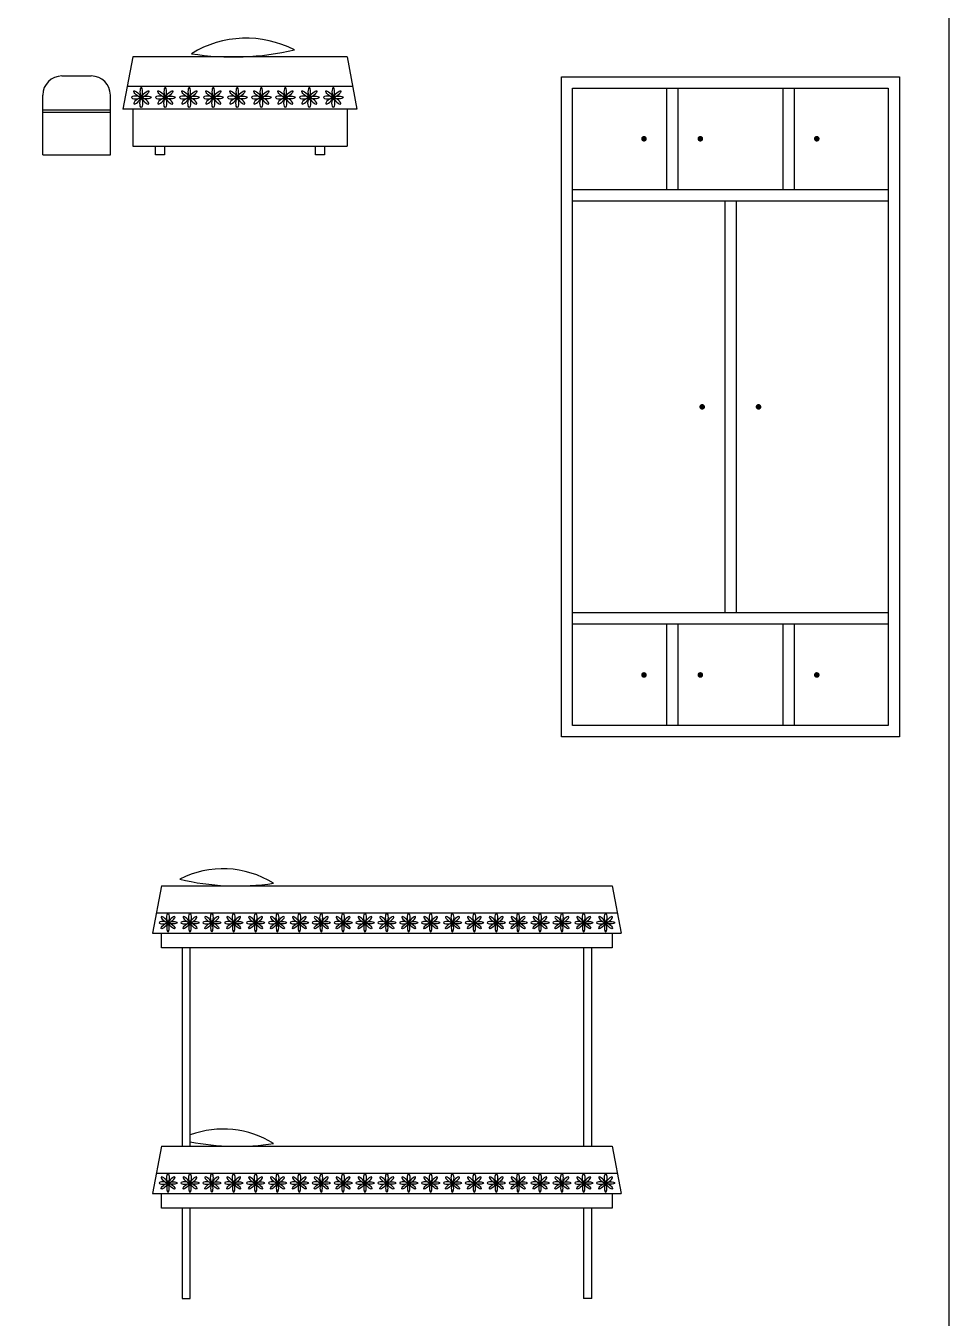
# Model space of a CAD drawing. Header units: millimetres. Extents: x 577 to 2337, y 236 to 943.
# Drawn here: x 788.43 to 792.53, y 692.29 to 698.02 of the extents above; entities that cross this region are included whole.
import ezdxf

# ---------------------------------------------------------------- set-up
doc = ezdxf.new("R2010")
doc.units = ezdxf.units.MM
doc.header["$LTSCALE"] = 0.01
doc.layers.add('06-Furn', color=4, linetype='Continuous')

# ---------------------------------------------------------------- blocks, each defined once
blk = doc.blocks.new('1t')
at = {"layer": '06-Furn'}
for points in [[(848.5562, 710.2977, 1), (848.5691, 710.2977, 1)], [(848.6628, 710.2977, 1), (848.6756, 710.2977, 1)], [(848.7693, 710.2977, 1), (848.7821, 710.2977, 1)], [(848.8758, 710.2977, 1), (848.8886, 710.2977, 1)], [(848.9823, 710.2977, 1), (848.9952, 710.2977, 1)], [(849.0888, 710.2977, 1), (849.1017, 710.2977, 1)], [(849.1953, 710.2977, 1), (849.2082, 710.2977, 1)], [(849.3018, 710.2977, 1), (849.3147, 710.2977, 1)], [(849.4083, 710.2977, 1), (849.4212, 710.2977, 1)]]:
    blk.add_hatch(color=243, dxfattribs=at).paths.add_polyline_path(points)
at = {"layer": '06-Furn', "color": 25}
for p, q in [((848.5257, 710.4779), (848.4816, 710.2461)), ((849.4757, 710.4779), (848.5257, 710.4779)), ((849.4757, 710.4779), (849.5198, 710.2461)), ((848.2106, 710.393), (848.3407, 710.393)), ((848.1256, 710.043), (848.1256, 710.308)), ((848.4257, 710.043), (848.4257, 710.308)), ((849.5008, 710.3461), (848.5006, 710.3461)), ((848.1257, 710.243), (848.4257, 710.243)), ((848.1257, 710.233), (848.4257, 710.233)), ((849.5198, 710.2461), (848.4816, 710.2461)), ((848.5257, 710.2432), (848.5257, 710.0816)), ((849.4757, 710.2461), (849.4757, 710.0816)), ((848.5257, 710.0816), (849.4757, 710.0816)), ((848.6257, 710.0816), (848.6657, 710.0816)), ((848.6257, 710.043), (848.6257, 710.0816)), ((848.6657, 710.0816), (848.6657, 710.043)), ((849.3357, 710.0816), (849.3757, 710.0816)), ((849.3357, 710.043), (849.3357, 710.0816)), ((849.3757, 710.0816), (849.3757, 710.043)), ((848.1256, 710.043), (848.4257, 710.043)), ((848.6657, 710.043), (848.6257, 710.043)), ((849.3757, 710.043), (849.3357, 710.043))]:
    blk.add_line(p, q, dxfattribs=at)
at = {"layer": '06-Furn', "color": 243}
for centre in [(848.5627, 710.2977), (848.5627, 710.2977), (848.6692, 710.2977), (848.6692, 710.2977), (848.7757, 710.2977), (848.7757, 710.2977), (848.8822, 710.2977), (848.8822, 710.2977), (848.9887, 710.2977), (848.9887, 710.2977), (849.0952, 710.2977), (849.0952, 710.2977), (849.2017, 710.2977), (849.2017, 710.2977), (849.3082, 710.2977), (849.3082, 710.2977), (849.4148, 710.2977), (849.4148, 710.2977)]:
    blk.add_circle(centre, 0.00644, dxfattribs=at)
at = {"layer": '06-Furn', "color": 25}
for centre, radius, start, end in [((849.0287, 710.0951), 0.4656, 62.6432, 121.541), ((848.971, 711.6752), 1.1978, 261.07599, 283.10821), ((848.2107, 710.308), 0.085, 90, 180), ((848.3407, 710.308), 0.085, 0, 90)]:
    blk.add_arc(centre, radius, start, end, dxfattribs=at)
at = {"layer": '06-Furn', "color": 243}
for centre, major_axis in [((848.5436, 710.3142), (0.0142, -0.0122)), ((848.5818, 710.3142), (-0.0142, -0.0122)), ((848.6501, 710.3142), (0.0142, -0.0122)), ((848.6883, 710.3142), (-0.0142, -0.0122)), ((848.7566, 710.3142), (0.0142, -0.0122)), ((848.7948, 710.3142), (-0.0142, -0.0122)), ((848.8631, 710.3142), (0.0142, -0.0122)), ((848.9013, 710.3142), (-0.0142, -0.0122)), ((848.9696, 710.3142), (0.0142, -0.0122)), ((849.0078, 710.3142), (-0.0142, -0.0122)), ((849.0761, 710.3142), (0.0142, -0.0122)), ((849.1143, 710.3142), (-0.0142, -0.0122)), ((849.1826, 710.3142), (0.0142, -0.0122)), ((849.2209, 710.3142), (-0.0142, -0.0122)), ((849.2891, 710.3142), (0.0142, -0.0122)), ((849.3274, 710.3142), (-0.0142, -0.0122)), ((849.3956, 710.3142), (0.0142, -0.0122)), ((849.4339, 710.3142), (-0.0142, -0.0122)), ((848.5627, 710.2725), (0, 0.0188)), ((848.5879, 710.2977), (-0.0188, 0)), ((848.6692, 710.2725), (0, 0.0188)), ((848.6944, 710.2977), (-0.0188, 0)), ((848.7757, 710.2725), (0, 0.0188)), ((848.8009, 710.2977), (-0.0188, 0)), ((848.8822, 710.2725), (0, 0.0188)), ((848.9074, 710.2977), (-0.0188, 0)), ((848.9887, 710.2725), (0, 0.0188)), ((849.0139, 710.2977), (-0.0188, 0)), ((849.0952, 710.2725), (0, 0.0188)), ((849.1204, 710.2977), (-0.0188, 0)), ((849.2017, 710.2725), (0, 0.0188)), ((849.227, 710.2977), (-0.0188, 0)), ((849.3082, 710.2725), (0, 0.0188)), ((849.3335, 710.2977), (-0.0188, 0)), ((849.4148, 710.2725), (0, 0.0188)), ((849.44, 710.2977), (-0.0188, 0))]:
    blk.add_ellipse(centre, major_axis=major_axis, ratio=0.314278, dxfattribs=at)
at = {"layer": '06-Furn', "color": 243, "extrusion": (0, 0, -1)}
for centre, major_axis in [((848.5627, 710.323), (0, -0.0188)), ((848.6692, 710.323), (0, -0.0188)), ((848.7757, 710.323), (0, -0.0188)), ((848.8822, 710.323), (0, -0.0188)), ((848.9887, 710.323), (0, -0.0188)), ((849.0952, 710.323), (0, -0.0188)), ((849.2017, 710.323), (0, -0.0188)), ((849.3082, 710.323), (0, -0.0188)), ((849.4148, 710.323), (0, -0.0188)), ((848.5375, 710.2977), (0.0188, 0)), ((848.5436, 710.2813), (0.0142, 0.0122)), ((848.5818, 710.2813), (-0.0142, 0.0122)), ((848.644, 710.2977), (0.0188, 0)), ((848.6501, 710.2813), (0.0142, 0.0122)), ((848.6883, 710.2813), (-0.0142, 0.0122)), ((848.7505, 710.2977), (0.0188, 0)), ((848.7566, 710.2813), (0.0142, 0.0122)), ((848.7948, 710.2813), (-0.0142, 0.0122)), ((848.857, 710.2977), (0.0188, 0)), ((848.8631, 710.2813), (0.0142, 0.0122)), ((848.9013, 710.2813), (-0.0142, 0.0122)), ((848.9635, 710.2977), (0.0188, 0)), ((848.9696, 710.2813), (0.0142, 0.0122)), ((849.0078, 710.2813), (-0.0142, 0.0122)), ((849.07, 710.2977), (0.0188, 0)), ((849.0761, 710.2813), (0.0142, 0.0122)), ((849.1143, 710.2813), (-0.0142, 0.0122)), ((849.1765, 710.2977), (0.0188, 0)), ((849.1826, 710.2813), (0.0142, 0.0122)), ((849.2209, 710.2813), (-0.0142, 0.0122)), ((849.283, 710.2977), (0.0188, 0)), ((849.2891, 710.2813), (0.0142, 0.0122)), ((849.3274, 710.2813), (-0.0142, 0.0122)), ((849.3895, 710.2977), (0.0188, 0)), ((849.3956, 710.2813), (0.0142, 0.0122)), ((849.4339, 710.2813), (-0.0142, 0.0122))]:
    blk.add_ellipse(centre, major_axis=major_axis, ratio=0.314278, dxfattribs=at)
blk = doc.blocks.new('e1')
at = {"layer": '06-Furn'}
h = blk.add_hatch(color=5, dxfattribs=at)
edge = h.paths.add_edge_path()
edge.add_ellipse((850.2457, 712.5987), major_axis=(-0.00415, 0.00415), ratio=1, start_angle=45, end_angle=225, ccw=False)
edge.add_ellipse((850.2457, 712.5987), major_axis=(0.00415, 0.00415), ratio=1, start_angle=-45, end_angle=135, ccw=False)
h = blk.add_hatch(color=5, dxfattribs=at)
edge = h.paths.add_edge_path()
edge.add_ellipse((850.3427, 712.5987), major_axis=(0.00415, 0.00415), ratio=1, start_angle=135, end_angle=315, ccw=False)
edge.add_ellipse((850.3427, 712.5987), major_axis=(-0.00415, 0.00415), ratio=1, start_angle=-135, end_angle=45, ccw=False)
h = blk.add_hatch(color=5, dxfattribs=at)
edge = h.paths.add_edge_path()
edge.add_ellipse((850.4398, 712.5987), major_axis=(-0.00415, 0.00415), ratio=1, start_angle=45, end_angle=225, ccw=False)
edge.add_ellipse((850.4398, 712.5987), major_axis=(0.00415, 0.00415), ratio=1, start_angle=-45, end_angle=135, ccw=False)
h = blk.add_hatch(color=5, dxfattribs=at)
edge = h.paths.add_edge_path()
edge.add_ellipse((850.5369, 712.5987), major_axis=(0.00415, 0.00415), ratio=1, start_angle=135, end_angle=315, ccw=False)
edge.add_ellipse((850.5369, 712.5987), major_axis=(-0.00415, 0.00415), ratio=1, start_angle=-135, end_angle=45, ccw=False)
h = blk.add_hatch(color=5, dxfattribs=at)
edge = h.paths.add_edge_path()
edge.add_ellipse((850.6339, 712.5987), major_axis=(-0.00415, 0.00415), ratio=1, start_angle=45, end_angle=225, ccw=False)
edge.add_ellipse((850.6339, 712.5987), major_axis=(0.00415, 0.00415), ratio=1, start_angle=-45, end_angle=135, ccw=False)
h = blk.add_hatch(color=5, dxfattribs=at)
edge = h.paths.add_edge_path()
edge.add_ellipse((850.731, 712.5987), major_axis=(0.00415, 0.00415), ratio=1, start_angle=135, end_angle=315, ccw=False)
edge.add_ellipse((850.731, 712.5987), major_axis=(-0.00415, 0.00415), ratio=1, start_angle=-135, end_angle=45, ccw=False)
h = blk.add_hatch(color=5, dxfattribs=at)
edge = h.paths.add_edge_path()
edge.add_ellipse((850.8281, 712.5987), major_axis=(-0.00415, 0.00415), ratio=1, start_angle=45, end_angle=225, ccw=False)
edge.add_ellipse((850.8281, 712.5987), major_axis=(0.00415, 0.00415), ratio=1, start_angle=-45, end_angle=135, ccw=False)
h = blk.add_hatch(color=5, dxfattribs=at)
edge = h.paths.add_edge_path()
edge.add_ellipse((850.9251, 712.5987), major_axis=(0.00415, 0.00415), ratio=1, start_angle=135, end_angle=315, ccw=False)
edge.add_ellipse((850.9251, 712.5987), major_axis=(-0.00415, 0.00415), ratio=1, start_angle=-135, end_angle=45, ccw=False)
h = blk.add_hatch(color=5, dxfattribs=at)
edge = h.paths.add_edge_path()
edge.add_ellipse((851.0222, 712.5987), major_axis=(-0.00415, 0.00415), ratio=1, start_angle=45, end_angle=225, ccw=False)
edge.add_ellipse((851.0222, 712.5987), major_axis=(0.00415, 0.00415), ratio=1, start_angle=-45, end_angle=135, ccw=False)
h = blk.add_hatch(color=5, dxfattribs=at)
edge = h.paths.add_edge_path()
edge.add_ellipse((851.1193, 712.5987), major_axis=(0.00415, 0.00415), ratio=1, start_angle=135, end_angle=315, ccw=False)
edge.add_ellipse((851.1193, 712.5987), major_axis=(-0.00415, 0.00415), ratio=1, start_angle=-135, end_angle=45, ccw=False)
h = blk.add_hatch(color=5, dxfattribs=at)
edge = h.paths.add_edge_path()
edge.add_ellipse((851.2163, 712.5987), major_axis=(-0.00415, 0.00415), ratio=1, start_angle=45, end_angle=225, ccw=False)
edge.add_ellipse((851.2163, 712.5987), major_axis=(0.00415, 0.00415), ratio=1, start_angle=-45, end_angle=135, ccw=False)
h = blk.add_hatch(color=5, dxfattribs=at)
edge = h.paths.add_edge_path()
edge.add_ellipse((851.3134, 712.5987), major_axis=(0.00415, 0.00415), ratio=1, start_angle=135, end_angle=315, ccw=False)
edge.add_ellipse((851.3134, 712.5987), major_axis=(-0.00415, 0.00415), ratio=1, start_angle=-135, end_angle=45, ccw=False)
h = blk.add_hatch(color=5, dxfattribs=at)
edge = h.paths.add_edge_path()
edge.add_ellipse((851.4105, 712.5987), major_axis=(-0.00415, 0.00415), ratio=1, start_angle=45, end_angle=225, ccw=False)
edge.add_ellipse((851.4105, 712.5987), major_axis=(0.00415, 0.00415), ratio=1, start_angle=-45, end_angle=135, ccw=False)
h = blk.add_hatch(color=5, dxfattribs=at)
edge = h.paths.add_edge_path()
edge.add_ellipse((851.5075, 712.5987), major_axis=(0.00415, 0.00415), ratio=1, start_angle=135, end_angle=315, ccw=False)
edge.add_ellipse((851.5075, 712.5987), major_axis=(-0.00415, 0.00415), ratio=1, start_angle=-135, end_angle=45, ccw=False)
h = blk.add_hatch(color=5, dxfattribs=at)
edge = h.paths.add_edge_path()
edge.add_ellipse((851.6046, 712.5987), major_axis=(-0.00415, 0.00415), ratio=1, start_angle=45, end_angle=225, ccw=False)
edge.add_ellipse((851.6046, 712.5987), major_axis=(0.00415, 0.00415), ratio=1, start_angle=-45, end_angle=135, ccw=False)
h = blk.add_hatch(color=5, dxfattribs=at)
edge = h.paths.add_edge_path()
edge.add_ellipse((851.7017, 712.5987), major_axis=(0.00415, 0.00415), ratio=1, start_angle=135, end_angle=315, ccw=False)
edge.add_ellipse((851.7017, 712.5987), major_axis=(-0.00415, 0.00415), ratio=1, start_angle=-135, end_angle=45, ccw=False)
h = blk.add_hatch(color=5, dxfattribs=at)
edge = h.paths.add_edge_path()
edge.add_ellipse((851.7988, 712.5987), major_axis=(-0.00415, 0.00415), ratio=1, start_angle=45, end_angle=225, ccw=False)
edge.add_ellipse((851.7988, 712.5987), major_axis=(0.00415, 0.00415), ratio=1, start_angle=-45, end_angle=135, ccw=False)
h = blk.add_hatch(color=5, dxfattribs=at)
edge = h.paths.add_edge_path()
edge.add_ellipse((851.8958, 712.5987), major_axis=(0.00415, 0.00415), ratio=1, start_angle=135, end_angle=315, ccw=False)
edge.add_ellipse((851.8958, 712.5987), major_axis=(-0.00415, 0.00415), ratio=1, start_angle=-135, end_angle=45, ccw=False)
h = blk.add_hatch(color=5, dxfattribs=at)
edge = h.paths.add_edge_path()
edge.add_ellipse((851.9929, 712.5987), major_axis=(-0.00415, 0.00415), ratio=1, start_angle=45, end_angle=225, ccw=False)
edge.add_ellipse((851.9929, 712.5987), major_axis=(0.00415, 0.00415), ratio=1, start_angle=-45, end_angle=135, ccw=False)
h = blk.add_hatch(color=5, dxfattribs=at)
edge = h.paths.add_edge_path()
edge.add_ellipse((852.09, 712.5987), major_axis=(0.00415, 0.00415), ratio=1, start_angle=135, end_angle=315, ccw=False)
edge.add_ellipse((852.09, 712.5987), major_axis=(-0.00415, 0.00415), ratio=1, start_angle=-135, end_angle=45, ccw=False)
h = blk.add_hatch(color=5, dxfattribs=at)
edge = h.paths.add_edge_path()
edge.add_ellipse((852.187, 712.5987), major_axis=(-0.00415, 0.00415), ratio=1, start_angle=45, end_angle=225, ccw=False)
edge.add_ellipse((852.187, 712.5987), major_axis=(0.00415, 0.00415), ratio=1, start_angle=-45, end_angle=135, ccw=False)
h = blk.add_hatch(color=5, dxfattribs=at)
edge = h.paths.add_edge_path()
edge.add_ellipse((850.2457, 711.4432), major_axis=(-0.00415, 0.00415), ratio=1, start_angle=45, end_angle=225, ccw=False)
edge.add_ellipse((850.2457, 711.4432), major_axis=(0.00415, 0.00415), ratio=1, start_angle=-45, end_angle=135, ccw=False)
h = blk.add_hatch(color=5, dxfattribs=at)
edge = h.paths.add_edge_path()
edge.add_ellipse((850.3427, 711.4432), major_axis=(0.00415, 0.00415), ratio=1, start_angle=135, end_angle=315, ccw=False)
edge.add_ellipse((850.3427, 711.4432), major_axis=(-0.00415, 0.00415), ratio=1, start_angle=-135, end_angle=45, ccw=False)
h = blk.add_hatch(color=5, dxfattribs=at)
edge = h.paths.add_edge_path()
edge.add_ellipse((850.4398, 711.4432), major_axis=(-0.00415, 0.00415), ratio=1, start_angle=45, end_angle=225, ccw=False)
edge.add_ellipse((850.4398, 711.4432), major_axis=(0.00415, 0.00415), ratio=1, start_angle=-45, end_angle=135, ccw=False)
h = blk.add_hatch(color=5, dxfattribs=at)
edge = h.paths.add_edge_path()
edge.add_ellipse((850.5369, 711.4432), major_axis=(0.00415, 0.00415), ratio=1, start_angle=135, end_angle=315, ccw=False)
edge.add_ellipse((850.5369, 711.4432), major_axis=(-0.00415, 0.00415), ratio=1, start_angle=-135, end_angle=45, ccw=False)
h = blk.add_hatch(color=5, dxfattribs=at)
edge = h.paths.add_edge_path()
edge.add_ellipse((850.6339, 711.4432), major_axis=(-0.00415, 0.00415), ratio=1, start_angle=45, end_angle=225, ccw=False)
edge.add_ellipse((850.6339, 711.4432), major_axis=(0.00415, 0.00415), ratio=1, start_angle=-45, end_angle=135, ccw=False)
h = blk.add_hatch(color=5, dxfattribs=at)
edge = h.paths.add_edge_path()
edge.add_ellipse((850.731, 711.4432), major_axis=(0.00415, 0.00415), ratio=1, start_angle=135, end_angle=315, ccw=False)
edge.add_ellipse((850.731, 711.4432), major_axis=(-0.00415, 0.00415), ratio=1, start_angle=-135, end_angle=45, ccw=False)
h = blk.add_hatch(color=5, dxfattribs=at)
edge = h.paths.add_edge_path()
edge.add_ellipse((850.8281, 711.4432), major_axis=(-0.00415, 0.00415), ratio=1, start_angle=45, end_angle=225, ccw=False)
edge.add_ellipse((850.8281, 711.4432), major_axis=(0.00415, 0.00415), ratio=1, start_angle=-45, end_angle=135, ccw=False)
h = blk.add_hatch(color=5, dxfattribs=at)
edge = h.paths.add_edge_path()
edge.add_ellipse((850.9251, 711.4432), major_axis=(0.00415, 0.00415), ratio=1, start_angle=135, end_angle=315, ccw=False)
edge.add_ellipse((850.9251, 711.4432), major_axis=(-0.00415, 0.00415), ratio=1, start_angle=-135, end_angle=45, ccw=False)
h = blk.add_hatch(color=5, dxfattribs=at)
edge = h.paths.add_edge_path()
edge.add_ellipse((851.0222, 711.4432), major_axis=(-0.00415, 0.00415), ratio=1, start_angle=45, end_angle=225, ccw=False)
edge.add_ellipse((851.0222, 711.4432), major_axis=(0.00415, 0.00415), ratio=1, start_angle=-45, end_angle=135, ccw=False)
h = blk.add_hatch(color=5, dxfattribs=at)
edge = h.paths.add_edge_path()
edge.add_ellipse((851.1193, 711.4432), major_axis=(0.00415, 0.00415), ratio=1, start_angle=135, end_angle=315, ccw=False)
edge.add_ellipse((851.1193, 711.4432), major_axis=(-0.00415, 0.00415), ratio=1, start_angle=-135, end_angle=45, ccw=False)
h = blk.add_hatch(color=5, dxfattribs=at)
edge = h.paths.add_edge_path()
edge.add_ellipse((851.2163, 711.4432), major_axis=(-0.00415, 0.00415), ratio=1, start_angle=45, end_angle=225, ccw=False)
edge.add_ellipse((851.2163, 711.4432), major_axis=(0.00415, 0.00415), ratio=1, start_angle=-45, end_angle=135, ccw=False)
h = blk.add_hatch(color=5, dxfattribs=at)
edge = h.paths.add_edge_path()
edge.add_ellipse((851.3134, 711.4432), major_axis=(0.00415, 0.00415), ratio=1, start_angle=135, end_angle=315, ccw=False)
edge.add_ellipse((851.3134, 711.4432), major_axis=(-0.00415, 0.00415), ratio=1, start_angle=-135, end_angle=45, ccw=False)
h = blk.add_hatch(color=5, dxfattribs=at)
edge = h.paths.add_edge_path()
edge.add_ellipse((851.4105, 711.4432), major_axis=(-0.00415, 0.00415), ratio=1, start_angle=45, end_angle=225, ccw=False)
edge.add_ellipse((851.4105, 711.4432), major_axis=(0.00415, 0.00415), ratio=1, start_angle=-45, end_angle=135, ccw=False)
h = blk.add_hatch(color=5, dxfattribs=at)
edge = h.paths.add_edge_path()
edge.add_ellipse((851.5075, 711.4432), major_axis=(0.00415, 0.00415), ratio=1, start_angle=135, end_angle=315, ccw=False)
edge.add_ellipse((851.5075, 711.4432), major_axis=(-0.00415, 0.00415), ratio=1, start_angle=-135, end_angle=45, ccw=False)
h = blk.add_hatch(color=5, dxfattribs=at)
edge = h.paths.add_edge_path()
edge.add_ellipse((851.6046, 711.4432), major_axis=(-0.00415, 0.00415), ratio=1, start_angle=45, end_angle=225, ccw=False)
edge.add_ellipse((851.6046, 711.4432), major_axis=(0.00415, 0.00415), ratio=1, start_angle=-45, end_angle=135, ccw=False)
h = blk.add_hatch(color=5, dxfattribs=at)
edge = h.paths.add_edge_path()
edge.add_ellipse((851.7017, 711.4432), major_axis=(0.00415, 0.00415), ratio=1, start_angle=135, end_angle=315, ccw=False)
edge.add_ellipse((851.7017, 711.4432), major_axis=(-0.00415, 0.00415), ratio=1, start_angle=-135, end_angle=45, ccw=False)
h = blk.add_hatch(color=5, dxfattribs=at)
edge = h.paths.add_edge_path()
edge.add_ellipse((851.7988, 711.4432), major_axis=(-0.00415, 0.00415), ratio=1, start_angle=45, end_angle=225, ccw=False)
edge.add_ellipse((851.7988, 711.4432), major_axis=(0.00415, 0.00415), ratio=1, start_angle=-45, end_angle=135, ccw=False)
h = blk.add_hatch(color=5, dxfattribs=at)
edge = h.paths.add_edge_path()
edge.add_ellipse((851.8958, 711.4432), major_axis=(0.00415, 0.00415), ratio=1, start_angle=135, end_angle=315, ccw=False)
edge.add_ellipse((851.8958, 711.4432), major_axis=(-0.00415, 0.00415), ratio=1, start_angle=-135, end_angle=45, ccw=False)
h = blk.add_hatch(color=5, dxfattribs=at)
edge = h.paths.add_edge_path()
edge.add_ellipse((851.9929, 711.4432), major_axis=(-0.00415, 0.00415), ratio=1, start_angle=45, end_angle=225, ccw=False)
edge.add_ellipse((851.9929, 711.4432), major_axis=(0.00415, 0.00415), ratio=1, start_angle=-45, end_angle=135, ccw=False)
h = blk.add_hatch(color=5, dxfattribs=at)
edge = h.paths.add_edge_path()
edge.add_ellipse((852.09, 711.4432), major_axis=(0.00415, 0.00415), ratio=1, start_angle=135, end_angle=315, ccw=False)
edge.add_ellipse((852.09, 711.4432), major_axis=(-0.00415, 0.00415), ratio=1, start_angle=-135, end_angle=45, ccw=False)
h = blk.add_hatch(color=5, dxfattribs=at)
edge = h.paths.add_edge_path()
edge.add_ellipse((852.187, 711.4432), major_axis=(-0.00415, 0.00415), ratio=1, start_angle=45, end_angle=225, ccw=False)
edge.add_ellipse((852.187, 711.4432), major_axis=(0.00415, 0.00415), ratio=1, start_angle=-45, end_angle=135, ccw=False)
at = {"layer": '06-Furn', "color": 5}
for p, q in [((850.2165, 712.7629), (850.1763, 712.5516)), ((850.2165, 712.7629), (852.2165, 712.7629)), ((852.2165, 712.7629), (852.2567, 712.5516)), ((850.1936, 712.6428), (852.2393, 712.6428)), ((850.1763, 712.5516), (852.2567, 712.5516)), ((850.2165, 712.4866), (850.2165, 712.5516)), ((852.2165, 712.549), (852.2165, 712.4866)), ((852.2165, 712.4866), (850.2165, 712.4866)), ((850.3441, 712.4866), (850.3076, 712.4866)), ((850.3076, 712.4866), (850.3076, 711.6074)), ((850.3441, 711.6074), (850.3441, 712.4866)), ((852.1253, 712.4866), (852.0889, 712.4866)), ((852.0889, 712.4866), (852.0889, 711.6074)), ((852.1253, 711.6074), (852.1253, 712.4866)), ((850.2165, 711.6074), (850.1763, 711.3962)), ((850.2165, 711.6074), (852.2165, 711.6074)), ((852.2165, 711.6074), (852.2567, 711.3962)), ((850.1936, 711.4873), (852.2393, 711.4873)), ((850.1763, 711.3962), (852.2567, 711.3962)), ((850.2165, 711.3311), (850.2165, 711.3962)), ((852.2165, 711.3935), (852.2165, 711.3311)), ((852.2165, 711.3311), (850.2165, 711.3311)), ((850.3441, 711.3311), (850.3076, 711.3311)), ((850.3076, 711.3311), (850.3076, 710.9311)), ((850.3441, 710.9311), (850.3441, 711.3311)), ((852.1253, 711.3311), (852.0889, 711.3311)), ((852.0889, 711.3311), (852.0889, 710.9311)), ((852.1253, 710.9311), (852.1253, 711.3311)), ((850.3076, 710.9311), (850.3441, 710.9311)), ((852.1253, 710.9311), (852.0889, 710.9311))]:
    blk.add_line(p, q, dxfattribs=at)
for centre in [(850.2457, 712.5987), (850.2457, 712.5987), (850.3427, 712.5987), (850.3427, 712.5987), (850.4398, 712.5987), (850.4398, 712.5987), (850.5369, 712.5987), (850.5369, 712.5987), (850.6339, 712.5987), (850.6339, 712.5987), (850.731, 712.5987), (850.731, 712.5987), (850.8281, 712.5987), (850.8281, 712.5987), (850.9251, 712.5987), (850.9251, 712.5987), (851.0222, 712.5987), (851.0222, 712.5987), (851.1193, 712.5987), (851.1193, 712.5987), (851.2163, 712.5987), (851.2163, 712.5987), (851.3134, 712.5987), (851.3134, 712.5987), (851.4105, 712.5987), (851.4105, 712.5987), (851.5075, 712.5987), (851.5075, 712.5987), (851.6046, 712.5987), (851.6046, 712.5987), (851.7017, 712.5987), (851.7017, 712.5987), (851.7988, 712.5987), (851.7988, 712.5987), (851.8958, 712.5987), (851.8958, 712.5987), (851.9929, 712.5987), (851.9929, 712.5987), (852.09, 712.5987), (852.09, 712.5987), (852.187, 712.5987), (852.187, 712.5987), (850.2457, 711.4432), (850.2457, 711.4432), (850.3427, 711.4432), (850.3427, 711.4432), (850.4398, 711.4432), (850.4398, 711.4432), (850.5369, 711.4432), (850.5369, 711.4432), (850.6339, 711.4432), (850.6339, 711.4432), (850.731, 711.4432), (850.731, 711.4432), (850.8281, 711.4432), (850.8281, 711.4432), (850.9251, 711.4432), (850.9251, 711.4432), (851.0222, 711.4432), (851.0222, 711.4432), (851.1193, 711.4432), (851.1193, 711.4432), (851.2163, 711.4432), (851.2163, 711.4432), (851.3134, 711.4432), (851.3134, 711.4432), (851.4105, 711.4432), (851.4105, 711.4432), (851.5075, 711.4432), (851.5075, 711.4432), (851.6046, 711.4432), (851.6046, 711.4432), (851.7017, 711.4432), (851.7017, 711.4432), (851.7988, 711.4432), (851.7988, 711.4432), (851.8958, 711.4432), (851.8958, 711.4432), (851.9929, 711.4432), (851.9929, 711.4432), (852.09, 711.4432), (852.09, 711.4432), (852.187, 711.4432), (852.187, 711.4432)]:
    blk.add_circle(centre, 0.00587, dxfattribs=at)
for centre, radius, start, end in [((850.4894, 712.4137), 0.4243, 58.0471, 116.94491), ((850.5524, 713.8534), 1.0917, 256.4799, 278.51211), ((850.4894, 711.2582), 0.4243, 58.0471, 110.03796), ((850.5524, 712.6979), 1.0917, 258.99803, 278.51211)]:
    blk.add_arc(centre, radius, start, end, dxfattribs=at)
at = {"layer": '06-Furn', "color": 5, "extrusion": (0, 0, -1)}
for centre, major_axis in [((850.2227, 712.5987), (0.0171, 0)), ((850.3197, 712.5987), (0.0171, 0)), ((850.4168, 712.5987), (0.0171, 0)), ((850.5139, 712.5987), (0.0171, 0)), ((850.6109, 712.5987), (0.0171, 0)), ((850.708, 712.5987), (0.0171, 0)), ((850.8051, 712.5987), (0.0171, 0)), ((850.9022, 712.5987), (0.0171, 0)), ((850.9992, 712.5987), (0.0171, 0)), ((851.0963, 712.5987), (0.0171, 0)), ((851.1934, 712.5987), (0.0171, 0)), ((851.2904, 712.5987), (0.0171, 0)), ((851.3875, 712.5987), (0.0171, 0)), ((851.4846, 712.5987), (0.0171, 0)), ((851.5816, 712.5987), (0.0171, 0)), ((851.6787, 712.5987), (0.0171, 0)), ((851.7758, 712.5987), (0.0171, 0)), ((851.8728, 712.5987), (0.0171, 0)), ((851.9699, 712.5987), (0.0171, 0)), ((852.067, 712.5987), (0.0171, 0)), ((852.164, 712.5987), (0.0171, 0)), ((850.2457, 712.5757), (0, 0.0171)), ((850.3427, 712.5757), (0, 0.0171)), ((850.4398, 712.5757), (0, 0.0171)), ((850.5369, 712.5757), (0, 0.0171)), ((850.6339, 712.5757), (0, 0.0171)), ((850.731, 712.5757), (0, 0.0171)), ((850.8281, 712.5757), (0, 0.0171)), ((850.9251, 712.5757), (0, 0.0171)), ((851.0222, 712.5757), (0, 0.0171)), ((851.1193, 712.5757), (0, 0.0171)), ((851.2163, 712.5757), (0, 0.0171)), ((851.3134, 712.5757), (0, 0.0171)), ((851.4105, 712.5757), (0, 0.0171)), ((851.5075, 712.5757), (0, 0.0171)), ((851.6046, 712.5757), (0, 0.0171)), ((851.7017, 712.5757), (0, 0.0171)), ((851.7988, 712.5757), (0, 0.0171)), ((851.8958, 712.5757), (0, 0.0171)), ((851.9929, 712.5757), (0, 0.0171)), ((852.09, 712.5757), (0, 0.0171)), ((852.187, 712.5757), (0, 0.0171)), ((850.2227, 711.4432), (0.0171, 0)), ((850.2457, 711.4202), (0, 0.0171)), ((850.3197, 711.4432), (0.0171, 0)), ((850.3427, 711.4202), (0, 0.0171)), ((850.4168, 711.4432), (0.0171, 0)), ((850.4398, 711.4202), (0, 0.0171)), ((850.5139, 711.4432), (0.0171, 0)), ((850.5369, 711.4202), (0, 0.0171)), ((850.6109, 711.4432), (0.0171, 0)), ((850.6339, 711.4202), (0, 0.0171)), ((850.708, 711.4432), (0.0171, 0)), ((850.731, 711.4202), (0, 0.0171)), ((850.8051, 711.4432), (0.0171, 0)), ((850.8281, 711.4202), (0, 0.0171)), ((850.9022, 711.4432), (0.0171, 0)), ((850.9251, 711.4202), (0, 0.0171)), ((850.9992, 711.4432), (0.0171, 0)), ((851.0222, 711.4202), (0, 0.0171)), ((851.0963, 711.4432), (0.0171, 0)), ((851.1193, 711.4202), (0, 0.0171)), ((851.1934, 711.4432), (0.0171, 0)), ((851.2163, 711.4202), (0, 0.0171)), ((851.2904, 711.4432), (0.0171, 0)), ((851.3134, 711.4202), (0, 0.0171)), ((851.3875, 711.4432), (0.0171, 0)), ((851.4105, 711.4202), (0, 0.0171)), ((851.4846, 711.4432), (0.0171, 0)), ((851.5075, 711.4202), (0, 0.0171)), ((851.5816, 711.4432), (0.0171, 0)), ((851.6046, 711.4202), (0, 0.0171)), ((851.6787, 711.4432), (0.0171, 0)), ((851.7017, 711.4202), (0, 0.0171)), ((851.7758, 711.4432), (0.0171, 0)), ((851.7988, 711.4202), (0, 0.0171)), ((851.8728, 711.4432), (0.0171, 0)), ((851.8958, 711.4202), (0, 0.0171)), ((851.9699, 711.4432), (0.0171, 0)), ((851.9929, 711.4202), (0, 0.0171)), ((852.067, 711.4432), (0.0171, 0)), ((852.09, 711.4202), (0, 0.0171)), ((852.164, 711.4432), (0.0171, 0)), ((852.187, 711.4202), (0, 0.0171))]:
    blk.add_ellipse(centre, major_axis=major_axis, ratio=0.314278, dxfattribs=at)
for centre, major_axis in [((850.2282, 712.6137), (-0.013, 0.0112)), ((850.2631, 712.6137), (0.013, 0.0112)), ((850.3253, 712.6137), (-0.013, 0.0112)), ((850.3602, 712.6137), (0.013, 0.0112)), ((850.4224, 712.6137), (-0.013, 0.0112)), ((850.4572, 712.6137), (0.013, 0.0112)), ((850.5194, 712.6137), (-0.013, 0.0112)), ((850.5543, 712.6137), (0.013, 0.0112)), ((850.6165, 712.6137), (-0.013, 0.0112)), ((850.6514, 712.6137), (0.013, 0.0112)), ((850.7136, 712.6137), (-0.013, 0.0112)), ((850.7484, 712.6137), (0.013, 0.0112)), ((850.8106, 712.6137), (-0.013, 0.0112)), ((850.8455, 712.6137), (0.013, 0.0112)), ((850.9077, 712.6137), (-0.013, 0.0112)), ((850.9426, 712.6137), (0.013, 0.0112)), ((851.0048, 712.6137), (-0.013, 0.0112)), ((851.0396, 712.6137), (0.013, 0.0112)), ((851.1018, 712.6137), (-0.013, 0.0112)), ((851.1367, 712.6137), (0.013, 0.0112)), ((851.1989, 712.6137), (-0.013, 0.0112)), ((851.2338, 712.6137), (0.013, 0.0112)), ((851.296, 712.6137), (-0.013, 0.0112)), ((851.3308, 712.6137), (0.013, 0.0112)), ((851.3931, 712.6137), (-0.013, 0.0112)), ((851.4279, 712.6137), (0.013, 0.0112)), ((851.4901, 712.6137), (-0.013, 0.0112)), ((851.525, 712.6137), (0.013, 0.0112)), ((851.5872, 712.6137), (-0.013, 0.0112)), ((851.622, 712.6137), (0.013, 0.0112)), ((851.6843, 712.6137), (-0.013, 0.0112)), ((851.7191, 712.6137), (0.013, 0.0112)), ((851.7813, 712.6137), (-0.013, 0.0112)), ((851.8162, 712.6137), (0.013, 0.0112)), ((851.8784, 712.6137), (-0.013, 0.0112)), ((851.9132, 712.6137), (0.013, 0.0112)), ((851.9755, 712.6137), (-0.013, 0.0112)), ((852.0103, 712.6137), (0.013, 0.0112)), ((852.0725, 712.6137), (-0.013, 0.0112)), ((852.1074, 712.6137), (0.013, 0.0112)), ((852.1696, 712.6137), (-0.013, 0.0112)), ((852.2045, 712.6137), (0.013, 0.0112)), ((850.2282, 711.4582), (-0.013, 0.0112)), ((850.2631, 711.4582), (0.013, 0.0112)), ((850.3253, 711.4582), (-0.013, 0.0112)), ((850.3602, 711.4582), (0.013, 0.0112)), ((850.4224, 711.4582), (-0.013, 0.0112)), ((850.4572, 711.4582), (0.013, 0.0112)), ((850.5194, 711.4582), (-0.013, 0.0112)), ((850.5543, 711.4582), (0.013, 0.0112)), ((850.6165, 711.4582), (-0.013, 0.0112)), ((850.6514, 711.4582), (0.013, 0.0112)), ((850.7136, 711.4582), (-0.013, 0.0112)), ((850.7484, 711.4582), (0.013, 0.0112)), ((850.8106, 711.4582), (-0.013, 0.0112)), ((850.8455, 711.4582), (0.013, 0.0112)), ((850.9077, 711.4582), (-0.013, 0.0112)), ((850.9426, 711.4582), (0.013, 0.0112)), ((851.0048, 711.4582), (-0.013, 0.0112)), ((851.0396, 711.4582), (0.013, 0.0112)), ((851.1018, 711.4582), (-0.013, 0.0112)), ((851.1367, 711.4582), (0.013, 0.0112)), ((851.1989, 711.4582), (-0.013, 0.0112)), ((851.2338, 711.4582), (0.013, 0.0112)), ((851.296, 711.4582), (-0.013, 0.0112)), ((851.3308, 711.4582), (0.013, 0.0112)), ((851.3931, 711.4582), (-0.013, 0.0112)), ((851.4279, 711.4582), (0.013, 0.0112)), ((851.4901, 711.4582), (-0.013, 0.0112)), ((851.525, 711.4582), (0.013, 0.0112)), ((851.5872, 711.4582), (-0.013, 0.0112)), ((851.622, 711.4582), (0.013, 0.0112)), ((851.6843, 711.4582), (-0.013, 0.0112)), ((851.7191, 711.4582), (0.013, 0.0112)), ((851.7813, 711.4582), (-0.013, 0.0112)), ((851.8162, 711.4582), (0.013, 0.0112)), ((851.8784, 711.4582), (-0.013, 0.0112)), ((851.9132, 711.4582), (0.013, 0.0112)), ((851.9755, 711.4582), (-0.013, 0.0112)), ((852.0103, 711.4582), (0.013, 0.0112)), ((852.0725, 711.4582), (-0.013, 0.0112)), ((852.1074, 711.4582), (0.013, 0.0112)), ((852.1696, 711.4582), (-0.013, 0.0112)), ((852.2045, 711.4582), (0.013, 0.0112))]:
    blk.add_ellipse(centre, major_axis=major_axis, ratio=0.314278, start_param=3.141593, end_param=9.424778, dxfattribs=at)
at = {"layer": '06-Furn', "color": 5}
for centre in [(850.2457, 712.6217), (850.3427, 712.6217), (850.4398, 712.6217), (850.5369, 712.6217), (850.6339, 712.6217), (850.731, 712.6217), (850.8281, 712.6217), (850.9251, 712.6217), (851.0222, 712.6217), (851.1193, 712.6217), (851.2163, 712.6217), (851.3134, 712.6217), (851.4105, 712.6217), (851.5075, 712.6217), (851.6046, 712.6217), (851.7017, 712.6217), (851.7988, 712.6217), (851.8958, 712.6217), (851.9929, 712.6217), (852.09, 712.6217), (852.187, 712.6217), (850.2457, 711.4662), (850.3427, 711.4662), (850.4398, 711.4662), (850.5369, 711.4662), (850.6339, 711.4662), (850.731, 711.4662), (850.8281, 711.4662), (850.9251, 711.4662), (851.0222, 711.4662), (851.1193, 711.4662), (851.2163, 711.4662), (851.3134, 711.4662), (851.4105, 711.4662), (851.5075, 711.4662), (851.6046, 711.4662), (851.7017, 711.4662), (851.7988, 711.4662), (851.8958, 711.4662), (851.9929, 711.4662), (852.09, 711.4662), (852.187, 711.4662)]:
    blk.add_ellipse(centre, major_axis=(0, 0.0171), ratio=0.314278, start_param=3.141593, end_param=9.424778, dxfattribs=at)
for centre, major_axis in [((850.2686, 712.5987), (-0.0171, 0)), ((850.3657, 712.5987), (-0.0171, 0)), ((850.4628, 712.5987), (-0.0171, 0)), ((850.5598, 712.5987), (-0.0171, 0)), ((850.6569, 712.5987), (-0.0171, 0)), ((850.754, 712.5987), (-0.0171, 0)), ((850.8511, 712.5987), (-0.0171, 0)), ((850.9481, 712.5987), (-0.0171, 0)), ((851.0452, 712.5987), (-0.0171, 0)), ((851.1423, 712.5987), (-0.0171, 0)), ((851.2393, 712.5987), (-0.0171, 0)), ((851.3364, 712.5987), (-0.0171, 0)), ((851.4335, 712.5987), (-0.0171, 0)), ((851.5305, 712.5987), (-0.0171, 0)), ((851.6276, 712.5987), (-0.0171, 0)), ((851.7247, 712.5987), (-0.0171, 0)), ((851.8217, 712.5987), (-0.0171, 0)), ((851.9188, 712.5987), (-0.0171, 0)), ((852.0159, 712.5987), (-0.0171, 0)), ((852.1129, 712.5987), (-0.0171, 0)), ((852.21, 712.5987), (-0.0171, 0)), ((850.2282, 712.5837), (0.013, 0.0112)), ((850.2631, 712.5837), (-0.013, 0.0112)), ((850.3253, 712.5837), (0.013, 0.0112)), ((850.3602, 712.5837), (-0.013, 0.0112)), ((850.4224, 712.5837), (0.013, 0.0112)), ((850.4572, 712.5837), (-0.013, 0.0112)), ((850.5194, 712.5837), (0.013, 0.0112)), ((850.5543, 712.5837), (-0.013, 0.0112)), ((850.6165, 712.5837), (0.013, 0.0112)), ((850.6514, 712.5837), (-0.013, 0.0112)), ((850.7136, 712.5837), (0.013, 0.0112)), ((850.7484, 712.5837), (-0.013, 0.0112)), ((850.8106, 712.5837), (0.013, 0.0112)), ((850.8455, 712.5837), (-0.013, 0.0112)), ((850.9077, 712.5837), (0.013, 0.0112)), ((850.9426, 712.5837), (-0.013, 0.0112)), ((851.0048, 712.5837), (0.013, 0.0112)), ((851.0396, 712.5837), (-0.013, 0.0112)), ((851.1018, 712.5837), (0.013, 0.0112)), ((851.1367, 712.5837), (-0.013, 0.0112)), ((851.1989, 712.5837), (0.013, 0.0112)), ((851.2338, 712.5837), (-0.013, 0.0112)), ((851.296, 712.5837), (0.013, 0.0112)), ((851.3308, 712.5837), (-0.013, 0.0112)), ((851.3931, 712.5837), (0.013, 0.0112)), ((851.4279, 712.5837), (-0.013, 0.0112)), ((851.4901, 712.5837), (0.013, 0.0112)), ((851.525, 712.5837), (-0.013, 0.0112)), ((851.5872, 712.5837), (0.013, 0.0112)), ((851.622, 712.5837), (-0.013, 0.0112)), ((851.6843, 712.5837), (0.013, 0.0112)), ((851.7191, 712.5837), (-0.013, 0.0112)), ((851.7813, 712.5837), (0.013, 0.0112)), ((851.8162, 712.5837), (-0.013, 0.0112)), ((851.8784, 712.5837), (0.013, 0.0112)), ((851.9132, 712.5837), (-0.013, 0.0112)), ((851.9755, 712.5837), (0.013, 0.0112)), ((852.0103, 712.5837), (-0.013, 0.0112)), ((852.0725, 712.5837), (0.013, 0.0112)), ((852.1074, 712.5837), (-0.013, 0.0112)), ((852.1696, 712.5837), (0.013, 0.0112)), ((852.2045, 712.5837), (-0.013, 0.0112)), ((850.2282, 711.4282), (0.013, 0.0112)), ((850.2631, 711.4282), (-0.013, 0.0112)), ((850.2686, 711.4432), (-0.0171, 0)), ((850.3253, 711.4282), (0.013, 0.0112)), ((850.3602, 711.4282), (-0.013, 0.0112)), ((850.3657, 711.4432), (-0.0171, 0)), ((850.4224, 711.4282), (0.013, 0.0112)), ((850.4572, 711.4282), (-0.013, 0.0112)), ((850.4628, 711.4432), (-0.0171, 0)), ((850.5194, 711.4282), (0.013, 0.0112)), ((850.5543, 711.4282), (-0.013, 0.0112)), ((850.5598, 711.4432), (-0.0171, 0)), ((850.6165, 711.4282), (0.013, 0.0112)), ((850.6514, 711.4282), (-0.013, 0.0112)), ((850.6569, 711.4432), (-0.0171, 0)), ((850.7136, 711.4282), (0.013, 0.0112)), ((850.7484, 711.4282), (-0.013, 0.0112)), ((850.754, 711.4432), (-0.0171, 0)), ((850.8106, 711.4282), (0.013, 0.0112)), ((850.8455, 711.4282), (-0.013, 0.0112)), ((850.8511, 711.4432), (-0.0171, 0)), ((850.9077, 711.4282), (0.013, 0.0112)), ((850.9426, 711.4282), (-0.013, 0.0112)), ((850.9481, 711.4432), (-0.0171, 0)), ((851.0048, 711.4282), (0.013, 0.0112)), ((851.0396, 711.4282), (-0.013, 0.0112)), ((851.0452, 711.4432), (-0.0171, 0)), ((851.1018, 711.4282), (0.013, 0.0112)), ((851.1367, 711.4282), (-0.013, 0.0112)), ((851.1423, 711.4432), (-0.0171, 0)), ((851.1989, 711.4282), (0.013, 0.0112)), ((851.2338, 711.4282), (-0.013, 0.0112)), ((851.2393, 711.4432), (-0.0171, 0)), ((851.296, 711.4282), (0.013, 0.0112)), ((851.3308, 711.4282), (-0.013, 0.0112)), ((851.3364, 711.4432), (-0.0171, 0)), ((851.3931, 711.4282), (0.013, 0.0112)), ((851.4279, 711.4282), (-0.013, 0.0112)), ((851.4335, 711.4432), (-0.0171, 0)), ((851.4901, 711.4282), (0.013, 0.0112)), ((851.525, 711.4282), (-0.013, 0.0112)), ((851.5305, 711.4432), (-0.0171, 0)), ((851.5872, 711.4282), (0.013, 0.0112)), ((851.622, 711.4282), (-0.013, 0.0112)), ((851.6276, 711.4432), (-0.0171, 0)), ((851.6843, 711.4282), (0.013, 0.0112)), ((851.7191, 711.4282), (-0.013, 0.0112)), ((851.7247, 711.4432), (-0.0171, 0)), ((851.7813, 711.4282), (0.013, 0.0112)), ((851.8162, 711.4282), (-0.013, 0.0112)), ((851.8217, 711.4432), (-0.0171, 0)), ((851.8784, 711.4282), (0.013, 0.0112)), ((851.9132, 711.4282), (-0.013, 0.0112)), ((851.9188, 711.4432), (-0.0171, 0)), ((851.9755, 711.4282), (0.013, 0.0112)), ((852.0103, 711.4282), (-0.013, 0.0112)), ((852.0159, 711.4432), (-0.0171, 0)), ((852.0725, 711.4282), (0.013, 0.0112)), ((852.1074, 711.4282), (-0.013, 0.0112)), ((852.1129, 711.4432), (-0.0171, 0)), ((852.1696, 711.4282), (0.013, 0.0112)), ((852.2045, 711.4282), (-0.013, 0.0112)), ((852.21, 711.4432), (-0.0171, 0))]:
    blk.add_ellipse(centre, major_axis=major_axis, ratio=0.314278, dxfattribs=at)
blk = doc.blocks.new('Sghdr')
at = {"layer": '06-Furn', "color": 25}
for p, q in [((1022.5005, 604.3874), (1021.0005, 604.3874)), ((1021.0005, 604.3874), (1021.0005, 601.4574)), ((1022.5005, 601.4574), (1022.5005, 604.3874)), ((1022.4505, 604.3374), (1021.0505, 604.3374)), ((1021.0505, 604.3374), (1021.0505, 601.5074)), ((1021.4672, 604.3374), (1021.4672, 603.8874)), ((1021.5172, 604.3374), (1021.5172, 603.8874)), ((1021.9838, 604.3374), (1021.9838, 603.8874)), ((1022.0338, 604.3374), (1022.0338, 603.8874)), ((1022.4505, 601.5074), (1022.4505, 604.3374)), ((1022.4505, 603.8874), (1021.0505, 603.8874)), ((1022.4505, 603.8374), (1021.0505, 603.8374)), ((1021.7255, 603.8374), (1021.7255, 602.0074)), ((1021.7755, 603.8374), (1021.7755, 602.0074)), ((1021.0505, 602.0074), (1022.4505, 602.0074)), ((1021.0505, 601.9574), (1022.4505, 601.9574)), ((1021.4672, 601.9574), (1021.4672, 601.5074)), ((1021.5172, 601.9574), (1021.5172, 601.5074)), ((1021.9838, 601.9574), (1021.9838, 601.5074)), ((1022.0338, 601.9574), (1022.0338, 601.5074)), ((1021.0505, 601.5074), (1022.4505, 601.5074)), ((1021.0005, 601.4574), (1022.5005, 601.4574))]:
    blk.add_line(p, q, dxfattribs=at)
at = {"layer": '06-Furn', "color": 25, "const_width": 0.0125}
for points in [[(1021.3734, 604.1124, -1), (1021.3609, 604.1124, -1)], [(1021.8901, 604.1124, -1), (1021.8776, 604.1124, -1)], [(1022.1276, 604.1124, 1), (1022.1401, 604.1124, 1)], [(1021.6318, 602.9224, -1), (1021.6193, 602.9224, -1)], [(1021.8693, 602.9224, 1), (1021.8818, 602.9224, 1)], [(1021.3734, 601.7324, -1), (1021.3609, 601.7324, -1)], [(1021.8901, 601.7324, -1), (1021.8776, 601.7324, -1)], [(1022.1276, 601.7324, 1), (1022.1401, 601.7324, 1)]]:
    blk.add_lwpolyline(points, format="xyb", close=True, dxfattribs=at)

msp = doc.modelspace()

# ---------------------------------------------------------------- linework, layer by layer
at = {"layer": '06-Furn', "color": 5}
msp.add_lwpolyline([(785.0253, 711.677), (785.0253, 692.09), (792.5253, 692.09), (792.5253, 711.677)], close=True, dxfattribs=at)

# ---------------------------------------------------------------- block references
at = {"layer": '06-Furn'}
for name, p in [('1t', (-59.6219, -12.5912)), ('e1', (-61.1859, -18.5552))]:
    msp.add_blockref(name, p, dxfattribs=at)
at = {"layer": '06-Furn', "xscale": -1}
msp.add_blockref('Sghdr', (1813.3052, 93.4107), dxfattribs=at)

doc.saveas('drawing.dxf')
